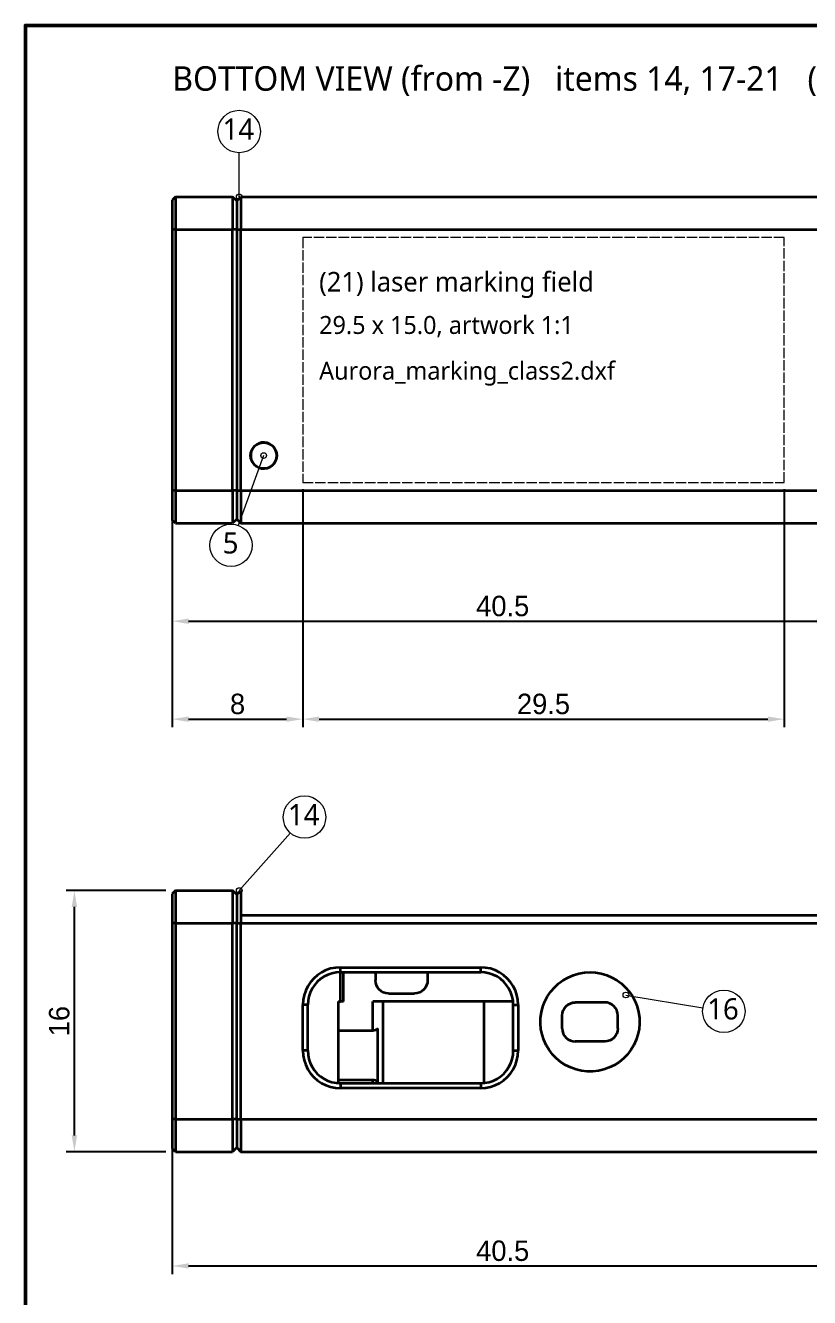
# Model space of a CAD drawing. Header units: millimetres. Extents: x 0 to 420, y 0 to 297.
# Drawn here: x 10 to 106.1, y 131.1 to 287 of the extents above; entities that cross this region are included whole.
import ezdxf

# ---------------------------------------------------------------- set-up
doc = ezdxf.new("R2010")
doc.units = ezdxf.units.MM
doc.linetypes.add('DASHED', pattern=[1.524, 1.27, -0.254])
for name, color, linetype, lineweight in [('BORDER', 7, 'Continuous', 50), ('DIM', 5, 'Continuous', 13), ('NOTE', 1, 'Continuous', 18), ('PHANTOM', 1, 'DASHED', 18), ('TEXT', 7, 'Continuous', 18), ('VISIBLE', 7, 'Continuous', 35)]:
    doc.layers.add(name, color=color, linetype=linetype, lineweight=lineweight)
doc.styles.add('OpenSans', font='OpenSans-Regular.ttf')
doc.dimstyles.new('AUR', dxfattribs={"dimtxt": 2.5, "dimasz": 2, "dimexe": 1, "dimexo": 0.8, "dimgap": 0.6, "dimtad": 1, "dimdec": 3, "dimlfac": 0.5, "dimdsep": 46, "dimcen": 2.5, "dimclrd": 5, "dimclre": 5, "dimclrt": 7, "dimazin": 3, "dimtfac": 1, "dimtmove": 0, "dimatfit": 3})

msp = doc.modelspace()

# ---------------------------------------------------------------- linework, layer by layer
at = {"layer": 'BORDER'}
msp.add_lwpolyline([(10, 10), (410, 10), (410, 287), (10, 287)], close=True, dxfattribs=at)
at = {"layer": 'DIM'}
for p, q in [((36.2, 266), (36.2, 271.4)), ((39.2, 234.3), (36.0885, 225.7435)), ((36.2, 181), (42.4727, 188.0567)), ((83.6, 168.2), (93.0354, 166.6274))]:
    msp.add_line(p, q, dxfattribs=at)
for centre, radius in [((36.2, 274), 2.6), ((36.2, 266), 0.35), ((39.2, 234.3), 0.35), ((35.2, 223.3), 2.6), ((44.2, 190), 2.6), ((36.2, 181), 0.35), ((83.6, 168.2), 0.35), ((95.6, 166.2), 2.6)]:
    msp.add_circle(centre, radius, dxfattribs=at)
at = {"layer": 'PHANTOM'}
msp.add_lwpolyline([(44, 231), (103, 231), (103, 261), (44, 261)], close=True, dxfattribs=at)
at = {"layer": 'VISIBLE'}
for points in [[(28.4, 266), (28, 265.6)], [(28.4, 266), (28, 265.6)], [(28, 265.6), (28, 265.5774), (28, 265.5097), (28, 265.398), (28, 265.2435), (28, 265.0482), (28, 264.8146), (28, 264.5456), (28, 264.2446), (28, 263.9153), (28, 263.562), (28, 263.189), (28, 262.8011), (28, 262.4031), (28, 262)], [(28.4, 266), (35.4, 266)], [(28.4, 266), (28.4, 265.9748), (28.4, 265.8997), (28.4, 265.7755), (28.4, 265.6039), (28.4, 265.3869), (28.4, 265.1273), (28.4, 264.8284), (28.4, 264.494), (28.4, 264.1281), (28.4, 263.7355), (28.4, 263.3211), (28.4, 262.8901), (28.4, 262.4479), (28.4, 262)], [(35.4, 266), (35.4, 265.9748), (35.4, 265.8997), (35.4, 265.7755), (35.4, 265.6039), (35.4, 265.3869), (35.4, 265.1273), (35.4, 264.8284), (35.4, 264.494), (35.4, 264.1281), (35.4, 263.7355), (35.4, 263.3211), (35.4, 262.8901), (35.4, 262.4479), (35.4, 262)], [(35.9, 265.5), (35.4, 266)], [(35.9, 265.5), (36.4, 266)], [(35.9, 265.5), (35.9, 265.478), (35.9, 265.4122), (35.9, 265.3036), (35.9, 265.1534), (35.9, 264.9635), (35.9, 264.7364), (35.9, 264.4749), (35.9, 264.1822), (35.9, 263.8621), (35.9, 263.5186), (35.9, 263.156), (35.9, 262.7788), (35.9, 262.3919), (35.9, 262)], [(36.4, 266), (36.4, 265.9748), (36.4, 265.8997), (36.4, 265.7755), (36.4, 265.6039), (36.4, 265.3869), (36.4, 265.1273), (36.4, 264.8284), (36.4, 264.494), (36.4, 264.1281), (36.4, 263.7355), (36.4, 263.3211), (36.4, 262.8901), (36.4, 262.4479), (36.4, 262)], [(36.4, 266), (212.8, 266)], [(28, 262), (28, 230)], [(28.4, 262), (28, 262)], [(28.4, 262), (28.4, 230)], [(28.4, 262), (35.4, 262)], [(35.4, 230), (35.4, 262)], [(35.9, 262), (35.4, 262)], [(35.9, 262), (35.9, 230)], [(35.9, 262), (36.4, 262)], [(36.4, 230), (36.4, 262)], [(36.4, 262), (215.2, 262)], [(40.8, 234.3), (40.7639, 233.962), (40.6598, 233.645), (40.4966, 233.3626), (40.2868, 233.1257), (40.0435, 232.9404), (39.7754, 232.807), (39.4912, 232.7267), (39.1991, 232.7), (38.907, 232.7271), (38.6228, 232.8078), (38.3547, 232.9415), (38.1116, 233.1272), (37.9031, 233.3629), (37.7396, 233.6464), (37.6354, 233.9655), (37.6, 234.3036), (37.637, 234.6423), (37.7425, 234.96), (37.9049, 235.2395), (38.1134, 235.4744), (38.3575, 235.6602), (38.6272, 235.794), (38.913, 235.874), (39.2053, 235.9), (39.4965, 235.8723), (39.7797, 235.7913), (40.0468, 235.6575), (40.2891, 235.4721), (40.4981, 235.2354), (40.6605, 234.9535), (40.7641, 234.6372), (40.8, 234.3)], [(40.8, 234.3), (40.7626, 234.644), (40.6521, 234.9718), (40.4737, 235.2683), (40.2358, 235.5195), (39.9495, 235.7136), (39.628, 235.8417), (39.2866, 235.8977), (38.9411, 235.8789), (38.6078, 235.7864), (38.3021, 235.6243), (38.0384, 235.4003), (37.829, 235.1249), (37.6838, 234.8109), (37.6094, 234.473), (37.6094, 234.127), (37.6838, 233.7891), (37.829, 233.4751), (38.0384, 233.1997), (38.3021, 232.9757), (38.6078, 232.8136), (38.9411, 232.7211), (39.2866, 232.7023), (39.628, 232.7583), (39.9495, 232.8864), (40.2358, 233.0805), (40.4737, 233.3317), (40.6521, 233.6282), (40.7626, 233.956), (40.8, 234.3)], [(28, 230), (28, 229.5969), (28, 229.1989), (28, 228.811), (28, 228.438), (28, 228.0847), (28, 227.7554), (28, 227.4544), (28, 227.1854), (28, 226.9518), (28, 226.7565), (28, 226.602), (28, 226.4903), (28, 226.4226), (28, 226.4)], [(28.4, 230), (28, 230)], [(28.4, 230), (28.4, 229.5521), (28.4, 229.1099), (28.4, 228.6789), (28.4, 228.2645), (28.4, 227.8719), (28.4, 227.506), (28.4, 227.1716), (28.4, 226.8727), (28.4, 226.6131), (28.4, 226.3961), (28.4, 226.2245), (28.4, 226.1003), (28.4, 226.0252), (28.4, 226)], [(28.4, 230), (35.4, 230)], [(35.4, 230), (35.4, 229.5521), (35.4, 229.1099), (35.4, 228.6789), (35.4, 228.2645), (35.4, 227.8719), (35.4, 227.506), (35.4, 227.1716), (35.4, 226.8727), (35.4, 226.6131), (35.4, 226.3961), (35.4, 226.2245), (35.4, 226.1003), (35.4, 226.0252), (35.4, 226)], [(35.9, 230), (35.4, 230)], [(35.9, 230), (35.9, 229.6081), (35.9, 229.2212), (35.9, 228.844), (35.9, 228.4814), (35.9, 228.1379), (35.9, 227.8178), (35.9, 227.5251), (35.9, 227.2636), (35.9, 227.0365), (35.9, 226.8466), (35.9, 226.6964), (35.9, 226.5878), (35.9, 226.522), (35.9, 226.5)], [(35.9, 230), (36.4, 230)], [(36.4, 230), (36.4, 229.5521), (36.4, 229.1099), (36.4, 228.6789), (36.4, 228.2645), (36.4, 227.8719), (36.4, 227.506), (36.4, 227.1716), (36.4, 226.8727), (36.4, 226.6131), (36.4, 226.3961), (36.4, 226.2245), (36.4, 226.1003), (36.4, 226.0252), (36.4, 226)], [(36.4, 230), (215.2, 230)], [(28.4, 226), (28, 226.4)], [(35.9, 226.5), (35.4, 226)], [(35.9, 226.5), (36.4, 226)], [(28.4, 226), (35.4, 226)], [(36.4, 226), (212.8, 226)], [(28.4, 181), (28, 180.6)], [(28.4, 181), (28.4, 180.9748), (28.4, 180.8997), (28.4, 180.7755), (28.4, 180.6039), (28.4, 180.3869), (28.4, 180.1273), (28.4, 179.8284), (28.4, 179.494), (28.4, 179.1281), (28.4, 178.7355), (28.4, 178.3211), (28.4, 177.8901), (28.4, 177.4479), (28.4, 177)], [(28.4, 181), (35.4, 181)], [(35.4, 181), (35.4, 180.9748), (35.4, 180.8997), (35.4, 180.7755), (35.4, 180.6039), (35.4, 180.3869), (35.4, 180.1273), (35.4, 179.8284), (35.4, 179.494), (35.4, 179.1281), (35.4, 178.7355), (35.4, 178.3211), (35.4, 177.8901), (35.4, 177.4479), (35.4, 177)], [(35.9, 180.5), (35.4, 181)], [(35.9, 180.5), (36.4, 181)], [(36.4, 181), (36.4, 180.9823), (36.4, 180.9293), (36.4, 180.8415), (36.4, 180.7197), (36.4, 180.5649), (36.4, 180.3786), (36.4, 180.1623), (36.4, 179.918), (36.4, 179.6479), (36.4, 179.3543), (36.4, 179.0398), (36.4, 178.7073), (36.4, 178.3597), (36.4, 178)], [(28, 180.6), (28, 180.5774), (28, 180.5097), (28, 180.398), (28, 180.2435), (28, 180.0482), (28, 179.8146), (28, 179.5456), (28, 179.2446), (28, 178.9153), (28, 178.562), (28, 178.189), (28, 177.8011), (28, 177.4031), (28, 177)], [(35.9, 180.5), (35.9, 180.478), (35.9, 180.4122), (35.9, 180.3036), (35.9, 180.1534), (35.9, 179.9635), (35.9, 179.7364), (35.9, 179.4749), (35.9, 179.1822), (35.9, 178.8621), (35.9, 178.5186), (35.9, 178.156), (35.9, 177.7788), (35.9, 177.3919), (35.9, 177)], [(36.4, 178), (212.927, 178)], [(36.4, 178), (36.4, 177.9299), (36.4, 177.8596), (36.4, 177.7889), (36.4, 177.718), (36.4, 177.6469), (36.4, 177.5756), (36.4, 177.504), (36.4, 177.4323), (36.4, 177.3605), (36.4, 177.2885), (36.4, 177.2165), (36.4, 177.1444), (36.4, 177.0722), (36.4, 177)], [(28, 177), (28, 153)], [(28.4, 177), (28, 177)], [(28.4, 177), (28.4, 153)], [(28.4, 177), (35.4, 177)], [(35.4, 153), (35.4, 177)], [(35.9, 177), (35.4, 177)], [(35.9, 153), (35.9, 177)], [(35.9, 177), (36.4, 177)], [(36.4, 153), (36.4, 177)], [(36.4, 177), (212.8, 177)], [(48.6, 171.59), (47.9996, 171.5506), (47.4094, 171.4333), (46.8397, 171.2398), (46.3, 170.9737), (45.7997, 170.6394), (45.3473, 170.2427), (44.9506, 169.7903), (44.6163, 169.29), (44.3502, 168.7503), (44.1567, 168.1806), (44.0394, 167.5904), (44, 166.99)], [(48.6, 171.59), (65.8, 171.59)], [(48.6, 170.99), (48.6, 171.59)], [(70.4, 166.99), (70.3606, 167.5904), (70.2433, 168.1806), (70.0498, 168.7503), (69.7837, 169.29), (69.4494, 169.7903), (69.0527, 170.2427), (68.6003, 170.6394), (68.1, 170.9737), (67.5603, 171.2398), (66.9906, 171.4333), (66.4004, 171.5506), (65.8, 171.59)], [(65.8, 170.99), (65.8, 171.59)], [(48.6, 170.99), (48.0779, 170.9558), (47.5647, 170.8537), (47.0693, 170.6855), (46.6, 170.4541), (46.165, 170.1634), (45.7716, 169.8184), (45.4266, 169.425), (45.1359, 168.99), (44.9045, 168.5207), (44.7363, 168.0253), (44.6342, 167.5121), (44.6, 166.99)], [(48.6, 170.99), (65.8, 170.99)], [(48.6005, 167.42), (48.6005, 170.99)], [(49, 167.42), (49, 170.99)], [(52.9, 170.8), (52.9113, 170.99)], [(52.9, 170.8), (52.9, 170)], [(54.5, 168.4), (54.1879, 168.4307), (53.8877, 168.5218), (53.6111, 168.6696), (53.3686, 168.8686), (53.1696, 169.1111), (53.0218, 169.3877), (52.9307, 169.6879), (52.9, 170)], [(59.3, 170), (59.2693, 169.6879), (59.1782, 169.3877), (59.0304, 169.1111), (58.8314, 168.8686), (58.5889, 168.6696), (58.3123, 168.5218), (58.0121, 168.4307), (57.7, 168.4)], [(59.2887, 170.99), (59.3, 170.8)], [(59.3, 170.8), (59.3, 170)], [(69.8, 166.99), (69.7658, 167.5121), (69.6637, 168.0253), (69.4955, 168.5207), (69.2641, 168.99), (68.9734, 169.425), (68.6284, 169.8184), (68.235, 170.1634), (67.8, 170.4541), (67.3307, 170.6855), (66.8353, 170.8537), (66.3221, 170.9558), (65.8, 170.99)], [(79.2, 170.9795), (79.893, 170.9398), (80.577, 170.8215), (81.243, 170.6259), (81.8824, 170.3557), (82.4868, 170.0144), (83.0484, 169.6064), (83.5598, 169.137), (84.0143, 168.6124), (84.4062, 168.0394), (84.7301, 167.4255), (84.9819, 166.7787), (85.1584, 166.1073), (85.2572, 165.4203), (85.277, 164.7264), (85.2176, 164.0348), (85.0797, 163.3545), (84.8652, 162.6943), (84.5769, 162.0629), (84.2184, 161.4685), (83.7946, 160.9188), (83.3108, 160.421), (82.7734, 159.9816), (82.1895, 159.6063), (81.5666, 159.3001), (80.9128, 159.0668), (80.2367, 158.9096), (79.5471, 158.8304), (78.8529, 158.8304), (78.1633, 158.9096), (77.4872, 159.0668), (76.8334, 159.3001), (76.2105, 159.6063), (75.6266, 159.9816), (75.0892, 160.421), (74.6054, 160.9188), (74.1816, 161.4685), (73.8231, 162.0629), (73.5348, 162.6943), (73.3203, 163.3545), (73.1824, 164.0348), (73.123, 164.7264), (73.1428, 165.4203), (73.2416, 166.1073), (73.4181, 166.7787), (73.6699, 167.4255), (73.9938, 168.0394), (74.3857, 168.6124), (74.8402, 169.137), (75.3516, 169.6064), (75.9132, 170.0144), (76.5176, 170.3557), (77.157, 170.6259), (77.823, 170.8215), (78.507, 170.9398), (79.2, 170.9795)], [(54.5, 168.4), (57.7, 168.4)], [(44, 161.39), (44, 166.99)], [(44.6, 166.99), (44, 166.99)], [(44.6, 161.39), (44.6, 166.99)], [(48.3818, 167.42), (48.3974, 167.42), (48.413, 167.42), (48.4285, 167.42), (48.4441, 167.42), (48.4597, 167.42), (48.4754, 167.42), (48.491, 167.42), (48.5066, 167.42), (48.5222, 167.42), (48.5379, 167.42), (48.5535, 167.42), (48.5692, 167.42), (48.5848, 167.42), (48.6005, 167.42)], [(48.3818, 157.396), (48.3818, 167.42)], [(48.6005, 167.42), (48.3818, 167.42)], [(49, 167.42), (48.9714, 167.42), (48.9428, 167.42), (48.9143, 167.42), (48.8857, 167.42), (48.8571, 167.42), (48.8286, 167.42), (48.8, 167.42), (48.7715, 167.42), (48.7429, 167.42), (48.7144, 167.42), (48.6859, 167.42), (48.6574, 167.42), (48.629, 167.42), (48.6005, 167.42)], [(53.8, 167.4), (53.7925, 167.4), (53.7699, 167.4), (53.7327, 167.4), (53.6812, 167.4), (53.6161, 167.4), (53.5382, 167.4), (53.4485, 167.4), (53.3482, 167.4), (53.2384, 167.4), (53.1207, 167.4), (52.9963, 167.4), (52.867, 167.4), (52.7344, 167.4), (52.6, 167.4)], [(52.6, 163.8199), (52.6, 167.4)], [(53.8, 167.4), (53.8, 157.39)], [(66.2182, 167.4), (53.8, 167.4)], [(66.2182, 157.4119), (66.2182, 167.4)], [(69.7789, 167.4), (66.2182, 167.4)], [(69.8, 161.39), (69.8, 166.99)], [(69.8, 166.99), (70.4, 166.99)], [(70.4, 166.99), (70.4, 161.39)], [(75.8, 165.7), (75.8308, 166.0125), (75.9221, 166.313), (76.0704, 166.59), (76.2698, 166.8326), (76.5126, 167.0313), (76.7891, 167.1788), (77.0888, 167.2694), (77.4, 167.3)], [(81, 167.3), (80.7437, 167.3), (80.4871, 167.3), (80.2301, 167.3), (79.9728, 167.3), (79.7153, 167.3), (79.4577, 167.3), (79.2, 167.3), (78.9423, 167.3), (78.6847, 167.3), (78.4272, 167.3), (78.1699, 167.3), (77.9129, 167.3), (77.6563, 167.3), (77.4, 167.3)], [(82.6, 165.7), (82.5692, 166.0125), (82.4779, 166.313), (82.3296, 166.59), (82.1302, 166.8326), (81.8874, 167.0313), (81.6109, 167.1788), (81.3112, 167.2694), (81, 167.3)], [(75.8, 164.1), (75.8, 164.2142), (75.8, 164.3284), (75.8, 164.4427), (75.8, 164.557), (75.8, 164.6713), (75.8, 164.7857), (75.8, 164.9), (75.8, 165.0143), (75.8, 165.1287), (75.8, 165.243), (75.8, 165.3573), (75.8, 165.4716), (75.8, 165.5858), (75.8, 165.7)], [(82.6, 164.1), (82.6, 164.2142), (82.6, 164.3284), (82.6, 164.4427), (82.6, 164.557), (82.6, 164.6713), (82.6, 164.7857), (82.6, 164.9), (82.6, 165.0143), (82.6, 165.1287), (82.6, 165.243), (82.6, 165.3573), (82.6, 165.4716), (82.6, 165.5858), (82.6, 165.7)], [(52.6, 163.8199), (48.3818, 163.8199)], [(53.2, 164.0861), (53.0657, 163.9793), (52.9189, 163.8944), (52.7627, 163.8393), (52.6, 163.8199)], [(53.2, 157.5139), (53.2, 164.0861)], [(75.8, 164.1), (75.8308, 163.7875), (75.9221, 163.487), (76.0704, 163.21), (76.2698, 162.9674), (76.5126, 162.7687), (76.7891, 162.6212), (77.0888, 162.5306), (77.4, 162.5)], [(82.6, 164.1), (82.5692, 163.7875), (82.4779, 163.487), (82.3296, 163.21), (82.1302, 162.9674), (81.8874, 162.7687), (81.6109, 162.6212), (81.3112, 162.5306), (81, 162.5)], [(81, 162.5), (80.7437, 162.5), (80.4871, 162.5), (80.2301, 162.5), (79.9728, 162.5), (79.7153, 162.5), (79.4577, 162.5), (79.2, 162.5), (78.9423, 162.5), (78.6847, 162.5), (78.4272, 162.5), (78.1699, 162.5), (77.9129, 162.5), (77.6563, 162.5), (77.4, 162.5)], [(44, 161.39), (44.0394, 160.7896), (44.1567, 160.1994), (44.3502, 159.6297), (44.6163, 159.09), (44.9506, 158.5897), (45.3473, 158.1373), (45.7997, 157.7406), (46.3, 157.4063), (46.8397, 157.1402), (47.4094, 156.9467), (47.9996, 156.8294), (48.6, 156.79)], [(44.6, 161.39), (44, 161.39)], [(44.6, 161.39), (44.6342, 160.8679), (44.7363, 160.3547), (44.9045, 159.8593), (45.1359, 159.39), (45.4266, 158.955), (45.7716, 158.5616), (46.165, 158.2166), (46.6, 157.9259), (47.0693, 157.6945), (47.5647, 157.5263), (48.0779, 157.4242), (48.6, 157.39)], [(65.8, 156.79), (66.4004, 156.8294), (66.9906, 156.9467), (67.5603, 157.1402), (68.1, 157.4063), (68.6003, 157.7406), (69.0527, 158.1373), (69.4494, 158.5897), (69.7837, 159.09), (70.0498, 159.6297), (70.2433, 160.1994), (70.3606, 160.7896), (70.4, 161.39)], [(65.8, 157.39), (66.3221, 157.4242), (66.8353, 157.5263), (67.3307, 157.6945), (67.8, 157.9259), (68.235, 158.2166), (68.6284, 158.5616), (68.9734, 158.955), (69.2641, 159.39), (69.4955, 159.8593), (69.6637, 160.3547), (69.7658, 160.8679), (69.8, 161.39)], [(69.8, 161.39), (70.4, 161.39)], [(52.6, 157.7801), (48.3818, 157.7801)], [(53.2, 157.5139), (53.0657, 157.6207), (52.9189, 157.7056), (52.7627, 157.7607), (52.6, 157.7801)], [(52.6, 157.39), (52.6, 157.7801)], [(48.4362, 157.3934), (48.6, 157.39)], [(48.6, 157.39), (65.8, 157.39)], [(48.6, 157.39), (48.6, 156.79)], [(65.8, 156.79), (48.6, 156.79)], [(65.8, 157.39), (65.8, 156.79)], [(28, 153), (28, 152.5969), (28, 152.1989), (28, 151.811), (28, 151.438), (28, 151.0847), (28, 150.7554), (28, 150.4544), (28, 150.1854), (28, 149.9518), (28, 149.7565), (28, 149.602), (28, 149.4903), (28, 149.4226), (28, 149.4)], [(28.4, 153), (28, 153)], [(28.4, 153), (28.4, 152.5521), (28.4, 152.1099), (28.4, 151.6789), (28.4, 151.2645), (28.4, 150.8719), (28.4, 150.506), (28.4, 150.1716), (28.4, 149.8727), (28.4, 149.6131), (28.4, 149.3961), (28.4, 149.2245), (28.4, 149.1003), (28.4, 149.0252), (28.4, 149)], [(28.4, 153), (35.4, 153)], [(35.4, 153), (35.4, 152.5521), (35.4, 152.1099), (35.4, 151.6789), (35.4, 151.2645), (35.4, 150.8719), (35.4, 150.506), (35.4, 150.1716), (35.4, 149.8727), (35.4, 149.6131), (35.4, 149.3961), (35.4, 149.2245), (35.4, 149.1003), (35.4, 149.0252), (35.4, 149)], [(35.9, 153), (35.4, 153)], [(35.9, 153), (35.9, 152.6081), (35.9, 152.2212), (35.9, 151.844), (35.9, 151.4814), (35.9, 151.1379), (35.9, 150.8178), (35.9, 150.5251), (35.9, 150.2636), (35.9, 150.0365), (35.9, 149.8466), (35.9, 149.6964), (35.9, 149.5878), (35.9, 149.522), (35.9, 149.5)], [(35.9, 153), (36.4, 153)], [(36.4, 153), (36.4, 152.5521), (36.4, 152.1099), (36.4, 151.6789), (36.4, 151.2645), (36.4, 150.8719), (36.4, 150.506), (36.4, 150.1716), (36.4, 149.8727), (36.4, 149.6131), (36.4, 149.3961), (36.4, 149.2245), (36.4, 149.1003), (36.4, 149.0252), (36.4, 149)], [(36.4, 153), (212.8, 153)], [(28.4, 149), (28, 149.4)], [(28.4, 149), (35.4, 149)], [(35.9, 149.5), (35.4, 149)], [(35.9, 149.5), (36.4, 149)], [(36.4, 149), (215.2, 149)]]:
    msp.add_lwpolyline(points, dxfattribs=at)

# ---------------------------------------------------------------- texts
at = {"layer": 'NOTE', "style": 'OpenSans'}
for s, height, p in [('(21) laser marking field', 2.4, (46, 254.4)), ('29.5 x 15.0, artwork 1:1', 2.2, (46, 249.2)), ('Aurora_marking_class2.dxf', 2.2, (46, 243.6))]:
    msp.add_text(s, height=height, dxfattribs=at).set_placement(p)
at = {"layer": 'TEXT', "style": 'OpenSans'}
for s, height, p in [('BOTTOM VIEW (from -Z)   items 14, 17-21   (5: sheet 1)', 3, (28, 279)), ('14', 2.6, (34.159, 273)), ('5', 2.6, (34.1795, 222.3)), ('14', 2.6, (42.159, 189)), ('16', 2.6, (93.559, 165.2))]:
    msp.add_text(s, height=height, dxfattribs=at).set_placement(p)

# ---------------------------------------------------------------- dimensions: what is measured, and where the dimension line sits
at = {"layer": 'DIM'}
for base, p1, p2 in [((28, 214), (28, 226), (109, 237.6)), ((28, 202), (28, 231), (44, 231)), ((44, 202), (44, 231), (103, 231)), ((28, 135), (28, 160), (109, 160))]:
    msp.add_linear_dim(base=base, p1=p1, p2=p2, dimstyle='AUR', dxfattribs=at).render()
msp.add_linear_dim(base=(16, 149), p1=(28, 149), p2=(28, 181), angle=90, dimstyle='AUR', dxfattribs=at).render()

doc.saveas('drawing.dxf')
